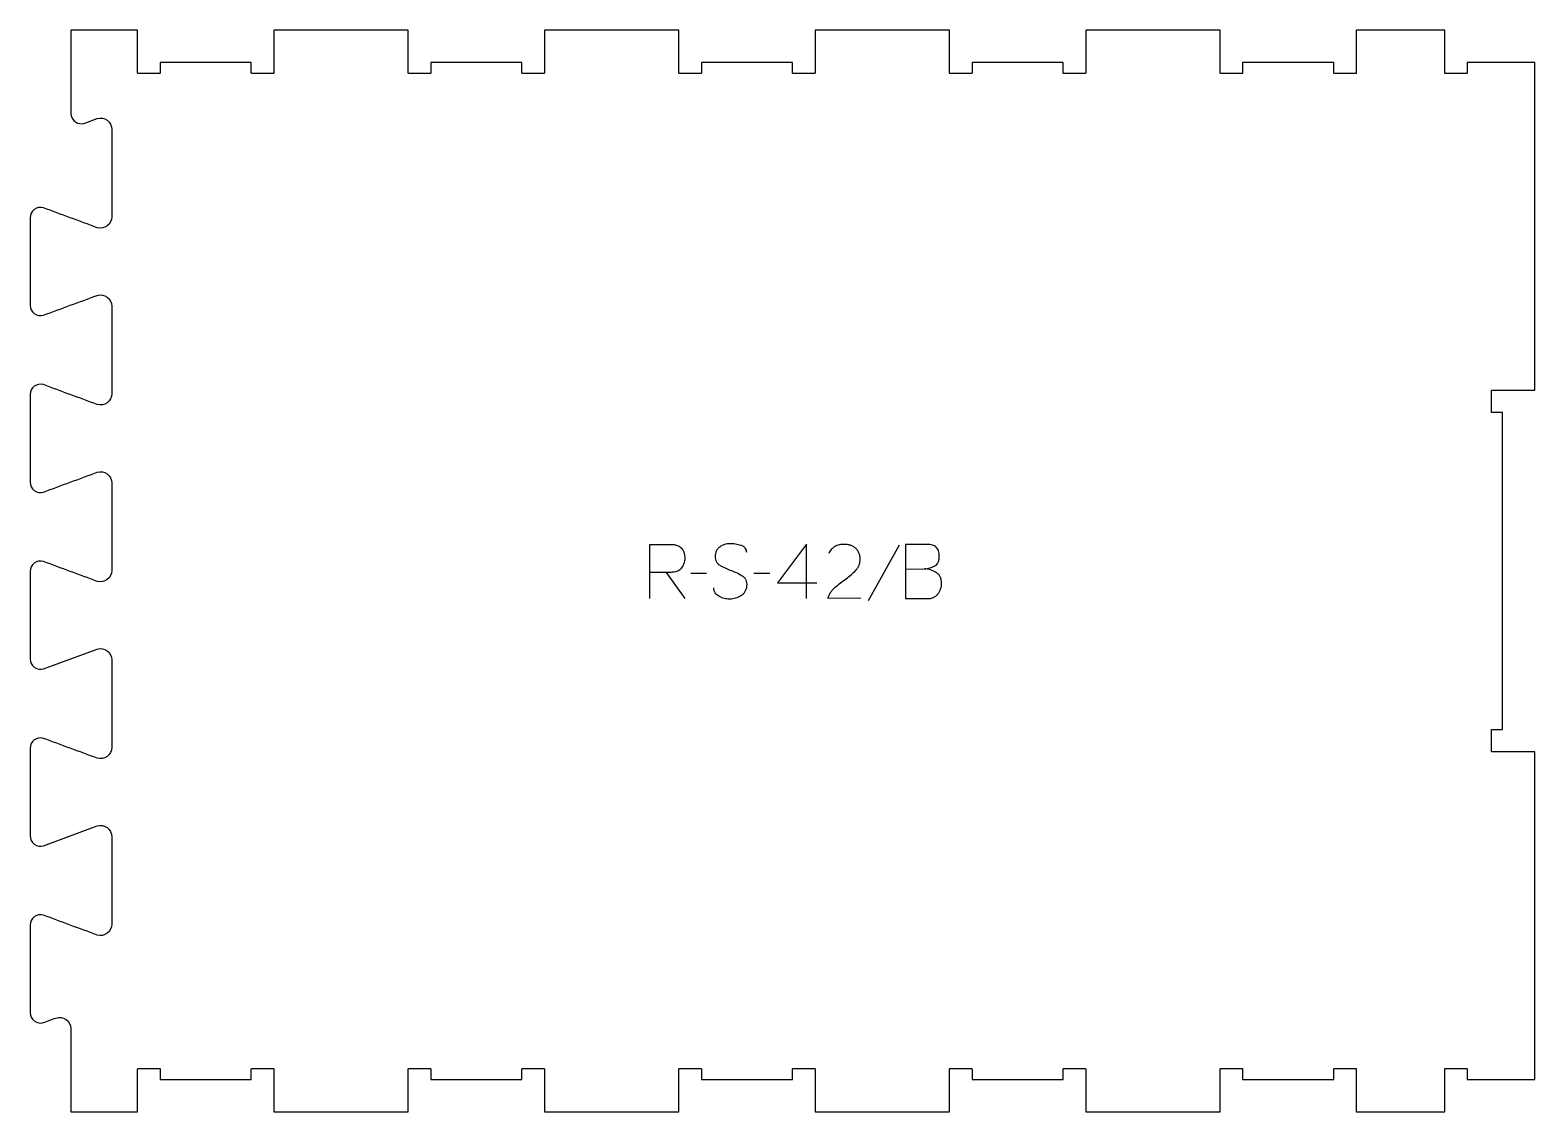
# Model space of a CAD drawing. Extents: x 0 to 834, y 0 to 600.
import ezdxf

# ---------------------------------------------------------------- set-up
doc = ezdxf.new("R2010")
doc.units = 0
doc.layers.add('1_ANYTOOL_1MMDEEP_LABELS_S', color=2, linetype='CONTINUOUS')
doc.layers.add('4_ANYTOOL_CUTTHROUGH_OUTSI', color=5, linetype='CONTINUOUS')

msp = doc.modelspace()

# ---------------------------------------------------------------- linework, layer by layer
at = {"layer": '1_ANYTOOL_1MMDEEP_LABELS_S'}
for p, q in [((481.743004, 314.04566), (464.557289, 283.274231)), ((352.528718, 298.959945), (362.985861, 284.474231)), ((374.985861, 298.402803), (366.200146, 298.317088)), ((410.043004, 298.402803), (401.257289, 298.317088)), ((414.328718, 293.174231), (436.100146, 293.174231))]:
    msp.add_line(p, q, dxfattribs=at)
for points in [[(343.528718, 284.517088), (343.528718, 314.517088), (354.885861, 314.517088, -0.030274), (356.651674, 314.410073, -0.049), (358.373361, 314.02691, -0.050774), (359.705884, 313.434454, -0.06445), (360.864432, 312.556374, -0.0646), (361.754344, 311.420343, -0.052254), (362.359075, 310.105481, -0.050381), (362.748211, 308.412933, -0.031337), (362.857289, 306.674231, -0.040022), (362.747129, 305.300174, -0.042626), (362.412646, 303.963517, -0.04247), (361.843962, 302.673797, -0.036572), (361.078718, 301.488517, -0.051097), (360.13694, 300.474562, -0.061981), (358.994789, 299.699231, -0.061813), (357.685787, 299.222731, -0.049309), (356.300146, 299.04566, -0.003273), (355.432496, 299.007968, -0.003121), (354.564432, 298.981374, -0.003882), (353.546651, 298.964455, -0.002215), (352.528718, 298.959945), (343.571575, 298.959945)], [(397.228718, 309.931374, 0.071867), (397.035604, 311.267981, 0.100684), (396.409075, 312.449231, 0.047558), (395.934521, 312.925682, 0.038563), (395.384521, 313.31441, 0.037928), (394.687334, 313.661878, 0.026634), (393.950146, 313.917088, 0.028461), (390.926813, 314.603071, 0.041577), (387.843004, 314.859945, 0.036938), (386.340644, 314.748806, 0.041531), (384.875146, 314.404588, 0.041583), (383.49777, 313.82738, 0.038125), (382.228718, 313.038517, 0.057611), (381.158565, 312.046613, 0.065808), (380.364432, 310.826017, 0.06469), (379.886936, 309.366462, 0.046778), (379.743004, 307.831374, 0.052235), (379.905359, 306.281532, 0.075448), (380.450146, 304.831374, 0.076671), (381.366238, 303.658321, 0.061023), (382.571575, 302.774231, 0.021951), (385.600429, 301.246885, 0.018213), (388.743004, 299.967088, -0.02405), (391.844488, 298.661626, -0.02981), (394.785861, 297.031374, -0.068439), (395.927163, 296.065443, -0.079282), (396.735861, 294.813517, -0.076308), (397.16086, 293.234835, -0.047772), (397.185861, 291.588517, -0.046243), (396.892626, 289.907557, -0.06359), (396.243004, 288.336731, -0.064671), (395.27018, 287.052542, -0.057073), (394.014432, 286.038517, -0.067522), (391.046124, 284.675606, -0.070793), (387.821575, 284.174231, -0.064027), (384.68256, 284.536746, -0.070447), (381.757289, 285.717088, -0.054374), (380.598872, 286.566721, -0.074742), (379.700146, 287.677803, -0.075199), (379.177139, 288.984181, -0.057737), (379.014432, 290.388517)], [(460.528718, 284.559945), (442.228718, 284.602803, -0.034491), (442.891496, 286.350135, -0.037732), (443.798361, 287.98316, -0.037744), (444.937655, 289.457796, -0.03482), (446.278718, 290.752803, -0.00859), (449.237943, 293.151385, -0.008791), (452.278718, 295.44566, 0.020588), (455.098006, 297.679102, 0.025206), (457.700146, 300.159945, 0.046908), (458.720741, 301.461187, 0.051091), (459.468004, 302.934945, 0.050722), (459.916736, 304.58312, 0.041139), (460.057289, 306.288517, 0.039396), (459.914645, 308.096103, 0.058519), (459.425146, 309.834945, 0.060358), (458.634589, 311.242061, 0.061397), (457.528718, 312.417088, 0.048006), (456.172761, 313.339048, 0.045901), (454.668004, 313.992088, 0.045216), (452.927942, 314.394648, 0.034258), (451.143004, 314.517088, 0.055622), (448.508433, 314.223101, 0.079896), (446.064432, 313.242088, 0.080617), (444.095045, 311.576388, 0.060287), (442.657289, 309.417088)], [(485.171575, 300.84566), (495.714432, 300.974231, 0.046847), (498.663135, 301.45068, 0.060102), (501.435861, 302.538517, 0.086388), (502.542563, 303.408643, 0.076384), (503.316218, 304.590303, 0.070405), (503.813687, 306.278052, 0.036531), (503.943004, 308.04566, 0.031885), (503.851383, 309.480918, 0.051083), (503.525146, 310.87691, 0.053001), (503.016859, 311.963468, 0.064647), (502.271575, 312.899231, 0.064346), (501.298284, 313.624796, 0.050037), (500.182289, 314.112624, 0.048317), (498.737733, 314.428906, 0.029756), (497.257289, 314.517088), (485.171575, 314.517088)], [(485.171575, 314.517088), (485.171575, 284.517088), (494.857289, 284.517088), (497.385861, 284.431374, 0.048381), (499.064755, 284.535289, 0.066146), (500.669789, 285.015303, 0.067079), (502.033553, 285.863973, 0.057042), (503.150146, 287.024231, 0.037099), (504.044818, 288.395472, 0.042913), (504.709075, 289.890303, 0.043052), (505.100235, 291.44595, 0.040094), (505.228718, 293.04566, 0.045096), (505.066347, 294.842276, 0.070597), (504.500146, 296.543874, 0.073303), (503.574168, 297.872913, 0.067093), (502.314432, 298.89566, 0.063103), (499.139922, 300.320606, 0.053716), (495.714432, 300.974231)]]:
    msp.add_lwpolyline(points, format="xyb", dxfattribs=at)
msp.add_lwpolyline([(430.314432, 284.517088), (430.357289, 314.559945), (414.328718, 293.174231)], dxfattribs=at)
at = {"layer": '4_ANYTOOL_CUTTHROUGH_OUTSI'}
msp.add_lwpolyline([(22.612207, 46.137657), (22.613083, 0), (59.613087, 0), (59.613087, 23.75, -0.414214), (59.863087, 24), (71.863087, 24, -0.414214), (72.113087, 23.75), (72.113087, 18), (122.613087, 18), (122.613087, 23.75, -0.414214), (122.863087, 24), (134.863087, 24, -0.414214), (135.113087, 23.75), (135.113087, 0), (209.613087, 0), (209.613087, 23.75, -0.414214), (209.863087, 24), (221.863087, 24, -0.414214), (222.113087, 23.75), (222.113087, 18), (272.613087, 18), (272.613087, 23.75, -0.414214), (272.863087, 24), (284.863087, 24, -0.414214), (285.113087, 23.75), (285.113087, 0), (359.613087, 0), (359.613087, 23.75, -0.414214), (359.863087, 24), (371.863087, 24, -0.414214), (372.113087, 23.75), (372.113087, 18), (422.613087, 18), (422.613087, 23.75, -0.414214), (422.863087, 24), (434.863087, 24, -0.414214), (435.113087, 23.75), (435.113087, 0), (509.613087, 0), (509.613087, 23.75, -0.414214), (509.863087, 24), (521.863087, 24, -0.414214), (522.113087, 23.75), (522.113087, 18), (572.613087, 18), (572.613087, 23.75, -0.414214), (572.863087, 24), (584.863087, 24, -0.414214), (585.113087, 23.75), (585.113087, 0), (659.613087, 0), (659.613087, 23.75, -0.414214), (659.863087, 24), (671.863087, 24, -0.414214), (672.113087, 23.75), (672.113087, 18), (722.613087, 18), (722.613087, 23.75, -0.414214), (722.863087, 24), (734.863087, 24, -0.414214), (735.113087, 23.75), (735.113087, 0), (784.113087, 0), (784.113087, 23.75, -0.414214), (784.363087, 24), (796.363087, 24, -0.414214), (796.613087, 23.75), (796.613087, 18), (834.113087, 18), (834.113087, 199.5), (810.363087, 199.5, -0.414214), (810.113087, 199.75), (810.113087, 211.75, -0.414214), (810.363087, 212), (816.113087, 212), (816.113087, 387.5), (810.363087, 387.5, -0.414214), (810.113087, 387.75), (810.113087, 399.75, -0.414214), (810.363087, 400), (834.113087, 400), (834.113087, 581.5), (796.613087, 581.5), (796.613087, 575.75, -0.414214), (796.363087, 575.5), (784.363087, 575.5, -0.414214), (784.113087, 575.75), (784.113087, 599.5), (735.113087, 599.5), (735.113087, 575.75, -0.414214), (734.863087, 575.5), (722.863087, 575.5, -0.414214), (722.613087, 575.75), (722.613087, 581.5), (672.113087, 581.5), (672.113087, 575.75, -0.414214), (671.863087, 575.5), (659.863087, 575.5, -0.414214), (659.613087, 575.75), (659.613087, 599.5), (585.113087, 599.5), (585.113087, 575.75, -0.414214), (584.863087, 575.5), (572.863087, 575.5, -0.414214), (572.613087, 575.75), (572.613087, 581.5), (522.113087, 581.5), (522.113087, 575.75, -0.414214), (521.863087, 575.5), (509.863087, 575.5, -0.414214), (509.613087, 575.75), (509.613087, 599.5), (435.113087, 599.5), (435.113087, 575.75, -0.414214), (434.863087, 575.5), (422.863087, 575.5, -0.414214), (422.613087, 575.75), (422.613087, 581.5), (372.113087, 581.5), (372.113087, 575.75, -0.414214), (371.863087, 575.5), (359.863087, 575.5, -0.414214), (359.613087, 575.75), (359.613087, 599.5), (285.113087, 599.5), (285.113087, 575.75, -0.414214), (284.863087, 575.5), (272.863087, 575.5, -0.414214), (272.613087, 575.75), (272.613087, 581.5), (222.113087, 581.5), (222.113087, 575.75, -0.414214), (221.863087, 575.5), (209.863087, 575.5, -0.414214), (209.613087, 575.75), (209.613087, 599.5), (135.113087, 599.5), (135.113087, 575.75, -0.414214), (134.863087, 575.5), (122.863087, 575.5, -0.414214), (122.613087, 575.75), (122.613087, 581.5), (72.113087, 581.5), (72.113087, 575.75, -0.414214), (71.863087, 575.5), (59.863087, 575.5, -0.414214), (59.613087, 575.75), (59.613087, 599.5), (22.613093, 599.5), (22.614129, 553.362941, 0.245332), (25.077437, 548.645003, 0.245332), (30.356671, 547.969345), (37.165647, 550.484706, -0.015604), (37.180442, 550.489653, -0.237079), (42.707182, 549.51757, -0.237079), (45.226366, 544.503238), (45.22591, 495.997153, -0.237079), (42.706726, 490.982824, -0.237077), (37.180133, 490.010739, -0.015611), (37.165331, 490.015688, 0.000004), (7.389658, 501.015671, 0.236337), (2.319928, 500.116649, 0.237079), (0.002279, 495.503464), (0.001823, 446.997379, 0.237079), (2.319473, 442.384196, 0.237104), (7.403989, 441.490108, -0.000004), (37.165191, 452.484706, -0.015604), (37.179986, 452.489653, -0.237079), (42.706726, 451.51757, -0.237079), (45.22591, 446.503238), (45.225455, 397.997153, -0.237079), (42.706271, 392.982824, -0.237077), (37.179677, 392.010739, -0.015611), (37.164876, 392.015688, 0.000004), (7.389202, 403.015671, 0.236337), (2.319473, 402.116649, 0.237079), (0.001823, 397.503464), (0.001367, 348.997379, 0.237079), (2.319017, 344.384196, 0.237104), (7.403533, 343.490108, -0.000004), (37.164735, 354.484706, -0.015604), (37.17953, 354.489653, -0.237079), (42.706271, 353.51757, -0.237079), (45.225455, 348.503238), (45.224999, 299.997153, -0.237079), (42.705815, 294.982824, -0.237077), (37.179221, 294.010739, -0.015611), (37.16442, 294.015688, 0.000004), (7.388746, 305.015671, 0.236337), (2.319017, 304.11665, 0.237079), (0.001367, 299.503464), (0.000912, 250.997379, 0.237079), (2.318561, 246.384196, 0.237104), (7.403078, 245.490108), (37.164279, 256.484706, -0.015604), (37.179075, 256.489653, -0.237079), (42.705815, 255.51757, -0.237079), (45.224999, 250.503238), (45.224543, 201.997153, -0.237079), (42.705359, 196.982824, -0.237077), (37.178765, 196.010739, -0.015611), (37.163964, 196.015688, 0.000004), (7.38829, 207.015671, 0.236337), (2.318561, 206.11665, 0.237079), (0.000912, 201.503464), (0.000456, 152.997379, 0.237079), (2.318105, 148.384196, 0.237104), (7.402622, 147.490108), (37.163824, 158.484706, -0.015604), (37.178619, 158.489653, -0.237079), (42.705359, 157.51757, -0.237079), (45.224543, 152.503238), (45.224087, 103.997153, -0.237079), (42.704903, 98.982824, -0.237077), (37.17831, 98.010739, -0.015611), (37.163508, 98.015688, 0.000004), (7.387835, 109.015671, 0.236337), (2.318105, 108.11665, 0.237079), (0.000456, 103.503464), (0, 54.997379, 0.237079), (2.317649, 50.384196, 0.237104), (7.402166, 49.490108, -0.000017), (14.1964, 52.000283, -0.522088)], format="xyb", close=True, dxfattribs=at)

doc.saveas('drawing.dxf')
